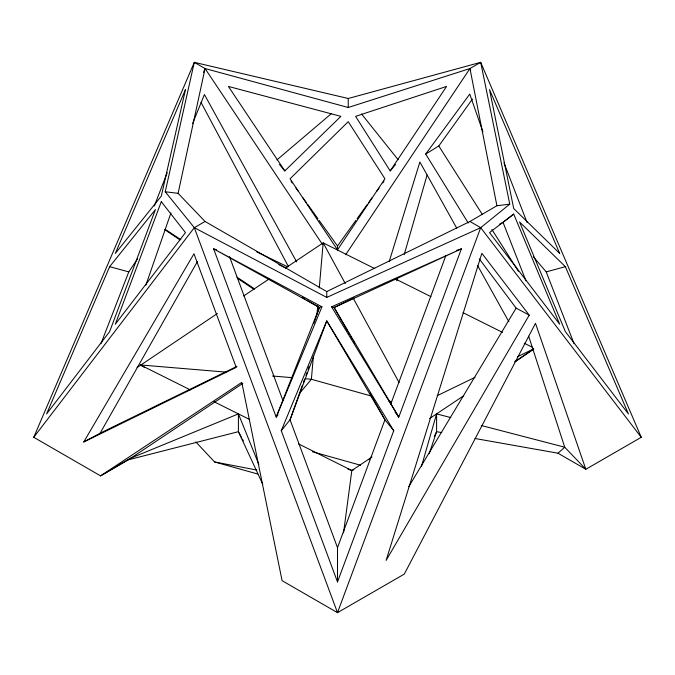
<?xml version="1.0" encoding="UTF-8"?>
<svg xmlns="http://www.w3.org/2000/svg" width="675" height="675" viewBox="0 0 675 675"><rect width="100%" height="100%" fill="white"/><g stroke="black" fill="none" stroke-linecap="round" stroke-linejoin="round"><path stroke-width="1.01" d="M313.377 356.189L311.386 379.274L299.278 393.694M317.005 314.212L317.731 305.817M319.275 287.98L323.173 242.865L374.726 268.591M343.558 532.752L351.827 470.492L371.925 457.068M203.529 72.461L205.048 68.538L348.241 107.502L469.952 68.538L480.693 62.336L641.25 437.29L585.841 469.285L535.486 323.333L404.308 574.087L337.5 612.664L194.307 227.677L165.232 191.751L194.307 62.336L348.241 98.491L480.693 62.336L509.768 204.154L496.91 205.74L469.952 221.476L326.759 291.575L205.048 221.476L178.09 193.337L205.048 68.538L194.307 62.336L33.75 437.29L100.558 475.867L128.402 459.793L242.857 383.375M396.681 280.808L397.55 277.779M404.215 254.593L427.115 174.943M421.436 466.568L436.59 413.885L450.824 417.589M389.264 261.368L419.884 161.992L456.688 228.066M429.258 453.659L436.59 431.679L436.59 413.885M145.884 285.103L170.935 212.946M313.808 323.367L319.402 307.505L321.941 306.83L276.202 417.116L213.612 248.847L216.574 249.809M302.408 385.214L290.056 419.782L281.256 430.709L337.5 581.926L393.744 430.709L326.759 320.878L281.256 430.709M303.472 382.252L304.526 379.291M305.935 375.342L306.998 372.381M308.053 369.411L309.116 366.449M337.5 581.926L337.5 547.636L384.944 419.782L371.959 396.858M390.555 404.663L445.854 255.648M509.768 204.154L480.693 227.677L337.5 612.664L282.091 580.669L241.793 382.387L100.558 475.867L129.862 458.528L238.41 413.885L258.846 464.434M100.955 343.676L128.782 271.89L137.489 258.938M154.33 205.968L167.24 172.682M306.788 300.046L319.402 307.505L276.202 417.116L278.049 414.652M192.527 123.677L204.415 94.525L296.654 261.9M109.637 266.676L46.567 413.961L109.637 331.619L155.436 209.571L109.637 266.676L128.782 271.89M434.329 436.43L436.59 431.679L441.779 432.599M83.751 441.99L236.208 367.36L193.97 253.783L83.751 441.99L100.136 433.181L197.471 261.427M529.225 315.149L386.108 560.427L481.857 253.311L529.225 315.149L516.147 308.121L479.326 258.922M408.772 486.683L516.147 308.121M337.5 249.843L384.944 178.774L348.241 121.677L290.056 178.774L337.5 249.843L337.5 245.987L355.843 220.43M390.192 170.918L446.588 86.434L355.598 116.362L390.192 170.918L395.491 164.54M345.668 254.711L469.952 68.538L470.711 70.504M357.067 218.725L367.453 204.238M368.677 202.534L372.347 197.421M376.625 191.455L379.072 188.047M382.742 182.933L383.965 181.229M468.248 223.045L425.706 154.052L438.792 145.977L472.466 99.048M425.706 154.052L469.766 94.053L482.903 131.794M33.75 437.29L194.307 227.677L205.048 221.476M368.997 459.675L371.689 456.469M284.808 170.918L340.883 116.362L228.412 86.434L284.808 170.918L279.509 164.54M474.981 438.488L557.997 453.212L564.739 447.213L528.668 336.175M277.003 159.865L331.417 113.586M137.067 367.571L217.401 313.504M499.441 224.235L503.035 222.387L513.7 214.085L559.693 324.219L489.518 232.605L513.7 214.085M515.54 361.547L533.773 349.009L514.502 361.851M243.658 295.971L268.996 279.045M285.601 267.958L323.173 242.865L345.305 283.584M429.595 418.559L463.725 395.761M100.136 433.181L237.018 366.323M437.265 395.668L475.082 377.317M517.624 356.67L533.689 348.865M456.452 250.45L461.388 248.847L398.798 417.116L331.585 306.83L334.117 307.505L353.97 298.004M347.617 331.138L334.117 307.505L461.388 248.847L331.585 306.83M194.307 227.677L326.759 297.413L480.693 227.677L641.25 437.29M347.895 469.057L351.827 470.492L353.793 469.758M533.284 256.719L546.218 271.89L565.363 266.676L628.433 413.961L565.363 331.619L519.564 221.965L565.363 266.676M128.402 459.793L238.41 431.679L238.41 413.885M144.88 367.647L140.366 364.947L226.395 372.153M272.565 376.017L292.494 377.688M305.083 378.743L311.386 379.274L371.655 396.124M165.232 191.751L178.09 193.337M195.843 441.956L214.574 461.945L256.88 470.07M481.343 425.52L564.739 447.213L585.841 469.285L557.997 453.212M388.665 400.882L391.669 401.726M312.382 451.761L360.602 465.244M214.574 461.945L257.791 474.036M256.66 251.834L287.938 266.962M278.826 264.659L286.386 268.338M395.348 278.885L430.962 296.663M462.983 312.643L502.58 332.412M524.264 343.229L532.752 347.465M140.366 364.947L190.333 389.888M213.899 401.65L249.657 419.504M298.401 443.829L351.827 470.492M321.941 306.83L213.612 248.847L319.402 307.505M469.952 221.476L480.693 227.677M302.282 297.38L304.99 298.983M165.088 229.222L180.849 239.726M236.883 277.104L254.399 288.782M164.869 229.77L179.736 239.709M237.457 278.286L254.07 289.389M393.744 430.709L384.944 419.782L326.759 320.878L290.056 419.782L337.5 547.636M361.555 113.991L398.149 159.73M395.111 412.197L398.798 417.116L334.117 307.505M291.035 181.229L292.258 182.933M295.928 188.047L298.375 191.455M302.653 197.421L306.323 202.534M307.547 204.238L317.933 218.725M319.157 220.43L337.5 245.987M205.048 68.538L322.329 244.223M438.792 145.977L482.271 214.388M491.873 229.492L518.408 271.249M348.654 332.952L349.692 334.766M350.73 336.589L352.291 339.314M353.329 341.128L354.367 342.951M369.875 393.188L370.921 395.027M477.655 265.688L508.84 321.671M353.346 298.392L399.111 382.615M241.388 437.223L238.41 431.679L262.727 484.186M242.384 439.062L243.38 440.91M201.04 102.406L288.394 266.498M503.035 222.387L525.918 280.758M503.972 162.886L527.124 222.615M546.218 271.89L574.045 343.676M229.517 256.635L282.977 400.714M469.952 68.538L496.91 205.74M348.241 98.491L348.241 107.502M326.759 291.575L326.759 297.413M185.482 89.556L161.3 196.113L115.307 253.437L185.482 89.556M161.3 201.682L115.307 324.219L185.482 232.605L161.3 201.682M559.693 253.437L513.7 208.516L489.518 89.556L559.693 253.437"/></g></svg>
